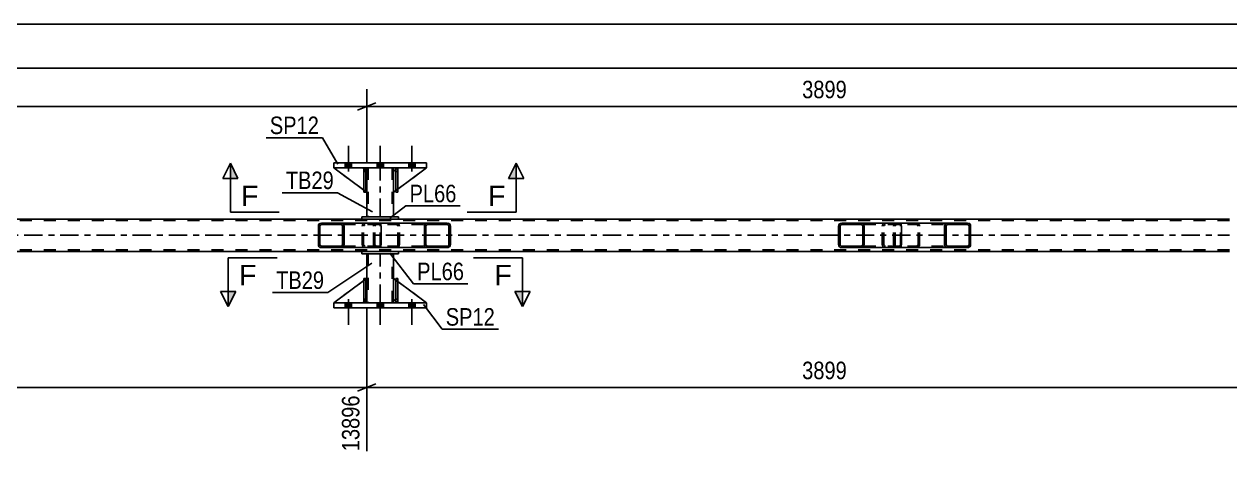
# Model space of a CAD drawing. Header units: millimetres. Extents: x 0 to 841, y 0 to 594.
# Drawn here: x 532.8 to 730.1, y 173.8 to 244.3 of the extents above; entities that cross this region are included whole.
import ezdxf

# ---------------------------------------------------------------- set-up
doc = ezdxf.new("R2010")
doc.units = ezdxf.units.MM
doc.linetypes.add('DXK_LINE_DOT2', pattern=[3.9198, 1.9599, -1.9599])
doc.linetypes.add('DXK_LINE_DOT3', pattern=[5.9187, 2.979, -0.9799, 0.9799, -0.9799])
doc.styles.add('Arial', font='arial.ttf', dxfattribs={"height": 0.2})
doc.styles.add('Arial Narrow', font='ARIALN.TTF', dxfattribs={"height": 0.2})

# ---------------------------------------------------------------- blocks, each defined once
blk = doc.blocks.new('Part-404166541-4426 - 4340')
at = {"linetype": 'Continuous'}
h = blk.add_hatch(dxfattribs=at)
h.set_pattern_fill('', scale=0.7, style=0, pattern_type=0)
h.set_pattern_definition([(45, (670.243, 211.4199), (-1.57154, 1.57154), [])])
h.paths.add_polyline_path([(670.28, 211.24), (670.24, 211.42), (670.13, 211.58), (669.97, 211.68), (669.78, 211.72), (666.59, 211.72), (666.4, 211.68), (666.24, 211.58), (666.13, 211.42), (666.09, 211.24), (666.09, 208.2), (666.13, 208.01), (666.24, 207.86), (666.4, 207.75), (666.59, 207.72), (669.78, 207.72), (669.97, 207.75), (670.13, 207.86), (670.24, 208.01), (670.28, 208.2)])
h.paths.add_polyline_path([(670.01, 208.1), (669.96, 208.03), (669.87, 207.97), (669.78, 207.96), (666.59, 207.96), (666.5, 207.97), (666.42, 208.03), (666.36, 208.1), (666.34, 208.2), (666.34, 211.24), (666.36, 211.33), (666.42, 211.41), (666.5, 211.46), (666.59, 211.48), (669.78, 211.48), (669.87, 211.46), (669.96, 211.41), (670.01, 211.33), (670.03, 211.24), (670.03, 208.2)])
at = {"color": 2, "linetype": 'Continuous'}
for p, q in [((666.13, 211.42), (666.09, 211.24)), ((666.09, 208.2), (666.09, 211.24)), ((666.34, 211.24), (666.36, 211.33)), ((666.34, 208.2), (666.34, 211.24)), ((666.36, 211.33), (666.42, 211.41)), ((666.59, 211.72), (666.4, 211.68)), ((666.42, 211.41), (666.5, 211.46)), ((666.5, 211.46), (666.59, 211.48)), ((666.59, 211.72), (669.78, 211.72)), ((666.59, 211.48), (669.78, 211.48)), ((676.08, 211.72), (669.78, 211.72)), ((669.97, 211.68), (669.78, 211.72)), ((669.78, 211.48), (669.87, 211.46)), ((669.87, 211.46), (669.96, 211.41)), ((669.96, 211.41), (670.01, 211.33)), ((670.01, 211.33), (670.03, 211.24)), ((670.03, 208.2), (670.03, 211.24)), ((670.28, 211.24), (670.24, 211.42)), ((670.28, 208.2), (670.28, 211.24)), ((676.08, 211.72), (676.18, 211.68)), ((676.18, 211.68), (676.27, 211.58)), ((676.27, 211.58), (676.33, 211.42)), ((676.33, 211.42), (676.35, 211.24)), ((676.35, 208.2), (676.35, 211.24)), ((666.09, 208.2), (666.13, 208.01)), ((666.36, 208.1), (666.34, 208.2)), ((666.42, 208.03), (666.36, 208.1)), ((666.4, 207.75), (666.59, 207.72)), ((666.5, 207.97), (666.42, 208.03)), ((666.59, 207.96), (666.5, 207.97)), ((666.59, 207.96), (669.78, 207.96)), ((666.59, 207.72), (669.78, 207.72)), ((669.87, 207.97), (669.78, 207.96)), ((669.78, 207.72), (669.97, 207.75)), ((676.08, 207.72), (669.78, 207.72)), ((669.96, 208.03), (669.87, 207.97)), ((670.01, 208.1), (669.96, 208.03)), ((670.03, 208.2), (670.01, 208.1)), ((670.24, 208.01), (670.28, 208.2)), ((676.18, 207.75), (676.08, 207.72)), ((676.27, 207.86), (676.18, 207.75)), ((676.33, 208.01), (676.27, 207.86)), ((676.35, 208.2), (676.33, 208.01))]:
    blk.add_line(p, q, dxfattribs=at)
at = {"color": 7, "linetype": 'DXK_LINE_DOT2'}
for p, q in [((669.78, 211.72), (666.59, 211.72)), ((676.08, 211.48), (666.59, 211.48)), ((673.24, 211.24), (673.28, 211.42)), ((673.24, 208.2), (673.24, 211.24)), ((673.51, 211.33), (673.49, 211.24)), ((673.49, 208.2), (673.49, 211.24)), ((673.57, 211.41), (673.51, 211.33)), ((673.55, 211.68), (673.74, 211.72)), ((673.65, 211.46), (673.57, 211.41)), ((673.74, 211.48), (673.65, 211.46)), ((675.09, 211.48), (675.09, 211.72)), ((676.13, 211.46), (676.08, 211.48)), ((676.17, 211.41), (676.13, 211.46)), ((676.2, 211.33), (676.17, 211.41)), ((676.21, 211.24), (676.2, 211.33)), ((676.21, 208.2), (676.21, 211.24)), ((676.08, 207.96), (666.59, 207.96)), ((669.78, 207.72), (666.59, 207.72)), ((673.28, 208.01), (673.24, 208.2)), ((673.49, 208.2), (673.51, 208.1)), ((673.51, 208.1), (673.57, 208.03)), ((673.74, 207.72), (673.55, 207.75)), ((673.57, 208.03), (673.59, 208.01)), ((673.59, 208.01), (673.65, 207.97)), ((673.65, 207.97), (673.74, 207.96)), ((675.09, 207.72), (675.09, 207.96)), ((676.08, 207.96), (676.13, 207.97)), ((676.13, 207.97), (676.17, 208.03)), ((676.17, 208.03), (676.2, 208.1)), ((676.2, 208.1), (676.21, 208.2))]:
    blk.add_line(p, q, dxfattribs=at)
at = {"color": 2, "linetype": 'Continuous'}
for centre, start, end in [((666.58, 211.22), 111.1941, 156.1506), ((669.79, 211.22), 23.8494, 68.8059), ((666.58, 208.21), 203.8494, 248.8059), ((669.79, 208.21), 291.1941, 336.1506)]:
    blk.add_arc(centre, 0.492, start, end, dxfattribs=at)
at = {"color": 7, "linetype": 'DXK_LINE_DOT2'}
for centre, start, end in [((673.73, 211.22), 111.1941, 156.1506), ((673.73, 208.21), 203.8494, 248.8059)]:
    blk.add_arc(centre, 0.492, start, end, dxfattribs=at)
blk = doc.blocks.new('Part-404166541-4427 - 4340')
at = {"linetype": 'Continuous'}
h = blk.add_hatch(dxfattribs=at)
h.set_pattern_fill('', scale=0.7, style=0, pattern_type=0)
h.set_pattern_definition([(45, (602.5196, 211.4199), (-1.57154, 1.57154), [])])
h.paths.add_polyline_path([(602.56, 211.24), (602.52, 211.42), (602.41, 211.58), (602.24, 211.68), (602.05, 211.72), (598.81, 211.72), (598.62, 211.68), (598.45, 211.58), (598.34, 211.42), (598.3, 211.24), (598.3, 208.2), (598.34, 208.01), (598.45, 207.86), (598.62, 207.75), (598.81, 207.72), (602.05, 207.72), (602.24, 207.75), (602.41, 207.86), (602.52, 208.01), (602.56, 208.2)])
h.paths.add_polyline_path([(602.28, 208.1), (602.23, 208.03), (602.15, 207.97), (602.05, 207.96), (598.81, 207.96), (598.71, 207.97), (598.63, 208.03), (598.58, 208.1), (598.56, 208.2), (598.56, 211.24), (598.58, 211.33), (598.63, 211.41), (598.71, 211.46), (598.81, 211.48), (602.05, 211.48), (602.15, 211.46), (602.23, 211.41), (602.28, 211.33), (602.3, 211.24), (602.3, 208.2)])
at = {"color": 7, "linetype": 'DXK_LINE_DOT2'}
for p, q in [((589.95, 211.24), (589.99, 211.42)), ((589.95, 208.2), (589.95, 211.24)), ((590.23, 211.33), (590.21, 211.24)), ((590.21, 208.2), (590.21, 211.24)), ((590.28, 211.41), (590.23, 211.33)), ((590.27, 211.68), (590.46, 211.72)), ((590.37, 211.46), (590.28, 211.41)), ((590.46, 211.48), (590.37, 211.46)), ((590.94, 211.72), (590.46, 211.72)), ((602.05, 211.48), (590.46, 211.48)), ((593.7, 211.72), (593.89, 211.68)), ((593.8, 211.46), (593.7, 211.48)), ((593.88, 211.41), (593.8, 211.46)), ((593.93, 211.33), (593.88, 211.41)), ((593.95, 211.24), (593.93, 211.33)), ((593.95, 208.2), (593.95, 211.24)), ((594.17, 211.42), (594.21, 211.24)), ((594.21, 208.2), (594.21, 211.24)), ((602.05, 211.72), (598.81, 211.72)), ((589.99, 208.01), (589.95, 208.2)), ((590.21, 208.2), (590.23, 208.1)), ((590.23, 208.1), (590.28, 208.03)), ((590.46, 207.72), (590.27, 207.75)), ((590.28, 208.03), (590.37, 207.97)), ((590.37, 207.97), (590.46, 207.96)), ((602.05, 207.96), (590.46, 207.96)), ((590.94, 207.72), (590.46, 207.72)), ((593.7, 207.96), (593.8, 207.97)), ((593.89, 207.75), (593.7, 207.72)), ((593.8, 207.97), (593.88, 208.03)), ((593.88, 208.03), (593.93, 208.1)), ((593.93, 208.1), (593.95, 208.2)), ((594.21, 208.2), (594.17, 208.01)), ((602.05, 207.72), (598.81, 207.72))]:
    blk.add_line(p, q, dxfattribs=at)
at = {"color": 2, "linetype": 'Continuous'}
for p, q in [((598.81, 211.72), (590.94, 211.72)), ((598.34, 211.42), (598.3, 211.24)), ((598.3, 208.2), (598.3, 211.24)), ((598.56, 211.24), (598.58, 211.33)), ((598.56, 208.2), (598.56, 211.24)), ((598.58, 211.33), (598.63, 211.41)), ((598.81, 211.72), (598.62, 211.68)), ((598.63, 211.41), (598.71, 211.46)), ((598.71, 211.46), (598.81, 211.48)), ((598.81, 211.72), (602.05, 211.72)), ((598.81, 211.48), (602.05, 211.48)), ((602.24, 211.68), (602.05, 211.72)), ((602.05, 211.48), (602.15, 211.46)), ((602.15, 211.46), (602.23, 211.41)), ((602.23, 211.41), (602.28, 211.33)), ((602.28, 211.33), (602.3, 211.24)), ((602.3, 208.2), (602.3, 211.24)), ((602.56, 211.24), (602.52, 211.42)), ((602.56, 208.2), (602.56, 211.24)), ((598.81, 207.72), (590.94, 207.72)), ((598.3, 208.2), (598.34, 208.01)), ((598.58, 208.1), (598.56, 208.2)), ((598.63, 208.03), (598.58, 208.1)), ((598.62, 207.75), (598.81, 207.72)), ((598.71, 207.97), (598.63, 208.03)), ((598.81, 207.96), (598.71, 207.97)), ((598.81, 207.96), (602.05, 207.96)), ((598.81, 207.72), (602.05, 207.72)), ((602.15, 207.97), (602.05, 207.96)), ((602.05, 207.72), (602.24, 207.75)), ((602.23, 208.03), (602.15, 207.97)), ((602.28, 208.1), (602.23, 208.03)), ((602.3, 208.2), (602.28, 208.1)), ((602.52, 208.01), (602.56, 208.2))]:
    blk.add_line(p, q, dxfattribs=at)
at = {"color": 7, "linetype": 'DXK_LINE_DOT2'}
for centre, start, end in [((590.44, 211.22), 110.7583, 155.68), ((593.72, 211.22), 24.32, 69.2417), ((590.44, 208.22), 204.32, 249.2417), ((593.72, 208.22), 290.7583, 335.68)]:
    blk.add_arc(centre, 0.496, start, end, dxfattribs=at)
at = {"color": 2, "linetype": 'Continuous'}
for centre, start, end in [((598.79, 211.22), 110.7583, 155.68), ((602.07, 211.22), 24.32, 69.2417), ((598.79, 208.22), 204.32, 249.2417), ((602.07, 208.22), 290.7583, 335.68)]:
    blk.add_arc(centre, 0.496, start, end, dxfattribs=at)
blk = doc.blocks.new('Part-404166541-4428 - 4340')
at = {"linetype": 'Continuous'}
h = blk.add_hatch(dxfattribs=at)
h.set_pattern_fill('', scale=0.7, style=0, pattern_type=0)
h.set_pattern_definition([(45, (585.1089, 211.4199), (-1.57154, 1.57154), [])])
h.paths.add_polyline_path([(585.15, 211.24), (585.11, 211.42), (585, 211.58), (584.84, 211.68), (584.64, 211.72), (581.46, 211.72), (581.27, 211.68), (581.1, 211.58), (581, 211.42), (580.96, 211.24), (580.96, 208.2), (581, 208.01), (581.1, 207.86), (581.27, 207.75), (581.46, 207.72), (584.64, 207.72), (584.84, 207.75), (585, 207.86), (585.11, 208.01), (585.15, 208.2)])
h.paths.add_polyline_path([(584.88, 208.1), (584.82, 208.03), (584.74, 207.97), (584.64, 207.96), (581.46, 207.96), (581.36, 207.97), (581.28, 208.03), (581.23, 208.1), (581.21, 208.2), (581.21, 211.24), (581.23, 211.33), (581.28, 211.41), (581.36, 211.46), (581.46, 211.48), (584.64, 211.48), (584.74, 211.46), (584.82, 211.41), (584.88, 211.33), (584.9, 211.24), (584.9, 208.2)])
at = {"color": 2, "linetype": 'Continuous'}
for p, q in [((581, 211.42), (580.96, 211.24)), ((580.96, 208.2), (580.96, 211.24)), ((581.21, 211.24), (581.23, 211.33)), ((581.21, 208.2), (581.21, 211.24)), ((581.23, 211.33), (581.28, 211.41)), ((581.46, 211.72), (581.27, 211.68)), ((581.28, 211.41), (581.36, 211.46)), ((581.36, 211.46), (581.46, 211.48)), ((581.46, 211.72), (584.64, 211.72)), ((581.46, 211.48), (584.64, 211.48)), ((590.94, 211.72), (584.64, 211.72)), ((584.84, 211.68), (584.64, 211.72)), ((584.64, 211.48), (584.74, 211.46)), ((584.74, 211.46), (584.82, 211.41)), ((584.82, 211.41), (584.88, 211.33)), ((584.88, 211.33), (584.9, 211.24)), ((584.9, 208.2), (584.9, 211.24)), ((585.15, 211.24), (585.11, 211.42)), ((585.15, 208.2), (585.15, 211.24)), ((590.94, 211.72), (591.05, 211.68)), ((591.05, 211.68), (591.14, 211.58)), ((591.14, 211.58), (591.2, 211.42)), ((591.2, 211.42), (591.22, 211.24)), ((591.22, 208.2), (591.22, 211.24)), ((580.96, 208.2), (581, 208.01)), ((581.23, 208.1), (581.21, 208.2)), ((581.28, 208.03), (581.23, 208.1)), ((581.27, 207.75), (581.46, 207.72)), ((581.36, 207.97), (581.28, 208.03)), ((581.46, 207.96), (581.36, 207.97)), ((581.46, 207.96), (584.64, 207.96)), ((581.46, 207.72), (584.64, 207.72)), ((584.74, 207.97), (584.64, 207.96)), ((584.64, 207.72), (584.84, 207.75)), ((590.94, 207.72), (584.64, 207.72)), ((584.82, 208.03), (584.74, 207.97)), ((584.88, 208.1), (584.82, 208.03)), ((584.9, 208.2), (584.88, 208.1)), ((585.11, 208.01), (585.15, 208.2)), ((591.05, 207.75), (590.94, 207.72)), ((591.14, 207.86), (591.05, 207.75)), ((591.2, 208.01), (591.14, 207.86)), ((591.22, 208.2), (591.2, 208.01))]:
    blk.add_line(p, q, dxfattribs=at)
at = {"color": 7, "linetype": 'DXK_LINE_DOT2'}
for p, q in [((584.64, 211.72), (581.46, 211.72)), ((590.94, 211.48), (581.46, 211.48)), ((588.11, 211.24), (588.15, 211.42)), ((588.11, 208.2), (588.11, 211.24)), ((588.38, 211.33), (588.36, 211.24)), ((588.36, 208.2), (588.36, 211.24)), ((588.43, 211.41), (588.38, 211.33)), ((588.42, 211.68), (588.61, 211.72)), ((588.43, 211.41), (588.45, 211.42)), ((588.45, 211.42), (588.51, 211.46)), ((588.51, 211.46), (588.61, 211.48)), ((589.95, 211.48), (589.95, 211.72)), ((591, 211.46), (590.94, 211.48)), ((591.04, 211.41), (591, 211.46)), ((591.07, 211.33), (591.04, 211.41)), ((591.08, 211.24), (591.07, 211.33)), ((591.08, 208.2), (591.08, 211.24)), ((590.94, 207.96), (581.46, 207.96)), ((584.64, 207.72), (581.46, 207.72)), ((588.15, 208.01), (588.11, 208.2)), ((588.36, 208.2), (588.38, 208.1)), ((588.38, 208.1), (588.43, 208.03)), ((588.61, 207.72), (588.42, 207.75)), ((588.43, 208.03), (588.51, 207.97)), ((588.51, 207.97), (588.61, 207.96)), ((589.95, 207.72), (589.95, 207.96)), ((590.94, 207.96), (591, 207.97)), ((591, 207.97), (591.04, 208.03)), ((591.04, 208.03), (591.07, 208.1)), ((591.07, 208.1), (591.08, 208.2))]:
    blk.add_line(p, q, dxfattribs=at)
at = {"color": 2, "linetype": 'Continuous'}
for centre, start, end in [((581.45, 211.22), 111.1941, 156.1506), ((584.66, 211.22), 23.8494, 68.8059), ((581.45, 208.21), 203.8494, 248.8059), ((584.66, 208.21), 291.1941, 336.1506)]:
    blk.add_arc(centre, 0.492, start, end, dxfattribs=at)
at = {"color": 7, "linetype": 'DXK_LINE_DOT2'}
for centre, start, end in [((588.6, 211.22), 111.1941, 156.1506), ((588.6, 208.21), 203.8494, 248.8059)]:
    blk.add_arc(centre, 0.492, start, end, dxfattribs=at)
blk = doc.blocks.new('Part-404166541-4425 - 4340')
at = {"linetype": 'Continuous'}
h = blk.add_hatch(dxfattribs=at)
h.set_pattern_fill('', scale=0.7, style=0, pattern_type=0)
h.set_pattern_definition([(45, (687.6538, 211.4199), (-1.57154, 1.57154), [])])
h.paths.add_polyline_path([(687.69, 211.24), (687.65, 211.42), (687.54, 211.58), (687.38, 211.68), (687.18, 211.72), (683.95, 211.72), (683.75, 211.68), (683.59, 211.58), (683.47, 211.42), (683.44, 211.24), (683.44, 208.2), (683.47, 208.01), (683.59, 207.86), (683.75, 207.75), (683.95, 207.72), (687.18, 207.72), (687.38, 207.75), (687.54, 207.86), (687.65, 208.01), (687.69, 208.2)])
h.paths.add_polyline_path([(687.42, 208.1), (687.36, 208.03), (687.28, 207.97), (687.18, 207.96), (683.95, 207.96), (683.85, 207.97), (683.77, 208.03), (683.71, 208.1), (683.69, 208.2), (683.69, 211.24), (683.71, 211.33), (683.77, 211.41), (683.85, 211.46), (683.95, 211.48), (687.18, 211.48), (687.28, 211.46), (687.36, 211.41), (687.42, 211.33), (687.44, 211.24), (687.44, 208.2)])
at = {"color": 7, "linetype": 'DXK_LINE_DOT2'}
for p, q in [((675.09, 211.24), (675.13, 211.42)), ((675.09, 208.2), (675.09, 211.24)), ((675.36, 211.33), (675.34, 211.24)), ((675.34, 208.2), (675.34, 211.24)), ((675.42, 211.41), (675.36, 211.33)), ((675.4, 211.68), (675.6, 211.72)), ((675.5, 211.46), (675.42, 211.41)), ((675.6, 211.48), (675.5, 211.46)), ((676.08, 211.72), (675.6, 211.72)), ((687.18, 211.48), (675.6, 211.48)), ((678.83, 211.72), (679.03, 211.68)), ((678.93, 211.46), (678.83, 211.48)), ((679.01, 211.41), (678.93, 211.46)), ((679.07, 211.33), (679.01, 211.41)), ((679.09, 211.24), (679.07, 211.33)), ((679.09, 208.2), (679.09, 211.24)), ((679.3, 211.42), (679.34, 211.24)), ((679.34, 208.2), (679.34, 211.24)), ((687.18, 211.72), (683.95, 211.72)), ((675.13, 208.01), (675.09, 208.2)), ((675.34, 208.2), (675.36, 208.1)), ((675.36, 208.1), (675.42, 208.03)), ((675.6, 207.72), (675.4, 207.75)), ((675.42, 208.03), (675.5, 207.97)), ((675.5, 207.97), (675.6, 207.96)), ((687.18, 207.96), (675.6, 207.96)), ((676.08, 207.72), (675.6, 207.72)), ((678.83, 207.96), (678.93, 207.97)), ((679.03, 207.75), (678.83, 207.72)), ((678.93, 207.97), (679.01, 208.03)), ((679.01, 208.03), (679.07, 208.1)), ((679.07, 208.1), (679.09, 208.2)), ((679.34, 208.2), (679.3, 208.01)), ((687.18, 207.72), (683.95, 207.72))]:
    blk.add_line(p, q, dxfattribs=at)
at = {"color": 2, "linetype": 'Continuous'}
for p, q in [((683.95, 211.72), (676.08, 211.72)), ((683.47, 211.42), (683.44, 211.24)), ((683.44, 208.2), (683.44, 211.24)), ((683.69, 211.24), (683.71, 211.33)), ((683.69, 208.2), (683.69, 211.24)), ((683.71, 211.33), (683.77, 211.41)), ((683.95, 211.72), (683.75, 211.68)), ((683.77, 211.41), (683.85, 211.46)), ((683.85, 211.46), (683.95, 211.48)), ((683.95, 211.72), (687.18, 211.72)), ((683.95, 211.48), (687.18, 211.48)), ((687.38, 211.68), (687.18, 211.72)), ((687.18, 211.48), (687.28, 211.46)), ((687.28, 211.46), (687.36, 211.41)), ((687.36, 211.41), (687.42, 211.33)), ((687.42, 211.33), (687.44, 211.24)), ((687.44, 208.2), (687.44, 211.24)), ((687.69, 211.24), (687.65, 211.42)), ((687.69, 208.2), (687.69, 211.24)), ((683.95, 207.72), (676.08, 207.72)), ((683.44, 208.2), (683.47, 208.01)), ((683.71, 208.1), (683.69, 208.2)), ((683.77, 208.03), (683.71, 208.1)), ((683.75, 207.75), (683.95, 207.72)), ((683.85, 207.97), (683.77, 208.03)), ((683.95, 207.96), (683.85, 207.97)), ((683.95, 207.96), (687.18, 207.96)), ((683.95, 207.72), (687.18, 207.72)), ((687.28, 207.97), (687.18, 207.96)), ((687.18, 207.72), (687.38, 207.75)), ((687.36, 208.03), (687.28, 207.97)), ((687.42, 208.1), (687.36, 208.03)), ((687.44, 208.2), (687.42, 208.1)), ((687.65, 208.01), (687.69, 208.2))]:
    blk.add_line(p, q, dxfattribs=at)
at = {"color": 7, "linetype": 'DXK_LINE_DOT2'}
for centre, start, end in [((675.58, 211.22), 110.7583, 155.68), ((678.85, 211.22), 24.32, 69.2417), ((675.58, 208.22), 204.32, 249.2417), ((678.85, 208.22), 290.7583, 335.68)]:
    blk.add_arc(centre, 0.496, start, end, dxfattribs=at)
at = {"color": 2, "linetype": 'Continuous'}
for centre, start, end in [((683.93, 211.22), 110.7583, 155.68), ((687.2, 211.22), 24.32, 69.2417), ((683.93, 208.22), 204.32, 249.2417), ((687.2, 208.22), 290.7583, 335.68)]:
    blk.add_arc(centre, 0.496, start, end, dxfattribs=at)
blk = doc.blocks.new('Part-404166541-4467 - 4340')
at = {"color": 2, "linetype": 'Continuous'}
for p, q in [((588.87, 220.76), (588.87, 220.16)), ((593.27, 220.76), (593.27, 220.16)), ((588.87, 216.76), (588.87, 212.76)), ((593.27, 216.76), (593.27, 212.76))]:
    blk.add_line(p, q, dxfattribs=at)
at = {"color": 7, "linetype": 'DXK_LINE_DOT2'}
for p, q in [((593.27, 220.76), (588.87, 220.76)), ((588.87, 220.16), (588.87, 216.76)), ((589.11, 220.76), (589.11, 212.76)), ((593.03, 220.76), (593.03, 212.76)), ((593.27, 220.16), (593.27, 216.76)), ((593.27, 212.76), (588.87, 212.76))]:
    blk.add_line(p, q, dxfattribs=at)
at = {"color": 7, "linetype": 'DXK_LINE_DOT3'}
blk.add_line((591.07, 212.76), (591.07, 220.76), dxfattribs=at)
blk = doc.blocks.new('Part-404166541-4472 - 4340')
at = {"color": 2, "linetype": 'Continuous'}
for p, q in [((594.07, 212.76), (588.07, 212.76)), ((588.07, 212.36), (588.07, 212.76)), ((594.07, 212.36), (588.07, 212.36)), ((594.07, 212.36), (594.07, 212.76))]:
    blk.add_line(p, q, dxfattribs=at)
blk = doc.blocks.new('Part-404166541-4477 - 4340')
at = {"color": 2, "linetype": 'Continuous'}
for p, q in [((594.07, 207.08), (588.07, 207.08)), ((588.07, 206.68), (588.07, 207.08)), ((594.07, 206.68), (588.07, 206.68)), ((594.07, 206.68), (594.07, 207.08))]:
    blk.add_line(p, q, dxfattribs=at)
blk = doc.blocks.new('Part-404166541-4482 - 4340')
at = {"color": 2, "linetype": 'Continuous'}
for p, q in [((588.87, 202.68), (588.87, 206.68)), ((593.27, 202.68), (593.27, 206.68)), ((588.87, 198.68), (588.87, 199.28)), ((593.27, 198.68), (593.27, 199.28))]:
    blk.add_line(p, q, dxfattribs=at)
at = {"color": 7, "linetype": 'DXK_LINE_DOT2'}
for p, q in [((593.27, 206.68), (588.87, 206.68)), ((589.11, 206.68), (589.11, 198.68)), ((593.03, 198.68), (593.03, 206.68)), ((588.87, 199.28), (588.87, 202.68)), ((593.27, 199.28), (593.27, 202.68)), ((588.87, 198.68), (593.27, 198.68))]:
    blk.add_line(p, q, dxfattribs=at)
at = {"color": 7, "linetype": 'DXK_LINE_DOT3'}
blk.add_line((591.07, 198.68), (591.07, 206.68), dxfattribs=at)
blk = doc.blocks.new('Part-404166541-4483 - 4340')
at = {"color": 7, "linetype": 'DXK_LINE_DOT2'}
for p, q in [((588.42, 220.16), (588.42, 220.76)), ((588.42, 220.76), (588.42, 220.76)), ((588.42, 220.76), (588.42, 216.76)), ((588.74, 220.76), (588.42, 220.76)), ((588.42, 216.76), (588.42, 220.16)), ((588.42, 220.16), (588.74, 220.16)), ((588.74, 220.16), (588.74, 220.76)), ((588.74, 216.76), (588.74, 220.76)), ((588.74, 220.16), (588.74, 216.76)), ((588.42, 216.76), (588.74, 216.76))]:
    blk.add_line(p, q, dxfattribs=at)
blk = doc.blocks.new('Part-404166541-4484 - 4340')
at = {"color": 7, "linetype": 'DXK_LINE_DOT2'}
for p, q in [((593.62, 220.16), (593.62, 220.76)), ((593.62, 220.76), (593.62, 220.76)), ((593.62, 220.76), (593.62, 216.76)), ((593.94, 220.76), (593.62, 220.76)), ((593.62, 216.76), (593.62, 220.16)), ((593.62, 220.16), (593.94, 220.16)), ((593.94, 220.16), (593.94, 220.76)), ((593.94, 216.76), (593.94, 220.76)), ((593.94, 220.16), (593.94, 216.76)), ((593.62, 216.76), (593.94, 216.76))]:
    blk.add_line(p, q, dxfattribs=at)
blk = doc.blocks.new('Part-404166541-4485 - 4340')
at = {"color": 2, "linetype": 'Continuous'}
for p, q in [((588.74, 220.76), (588.42, 220.76)), ((588.42, 220.76), (588.42, 216.76)), ((588.74, 220.76), (588.74, 220.76)), ((588.74, 220.76), (588.74, 216.76)), ((588.74, 216.76), (588.42, 216.76))]:
    blk.add_line(p, q, dxfattribs=at)
at = {"color": 7, "linetype": 'DXK_LINE_DOT2'}
for p, q in [((588.42, 220.16), (588.42, 220.76)), ((588.74, 220.16), (588.42, 220.16)), ((588.42, 220.16), (588.42, 216.76)), ((588.74, 220.16), (588.74, 220.76)), ((588.74, 220.76), (588.74, 220.76)), ((588.74, 216.76), (588.74, 220.16))]:
    blk.add_line(p, q, dxfattribs=at)
blk = doc.blocks.new('Part-404166541-4486 - 4340')
at = {"color": 2, "linetype": 'Continuous'}
for p, q in [((593.94, 220.76), (593.62, 220.76)), ((593.62, 220.76), (593.62, 216.76)), ((593.94, 220.76), (593.94, 220.76)), ((593.94, 220.76), (593.94, 216.76)), ((593.94, 216.76), (593.62, 216.76))]:
    blk.add_line(p, q, dxfattribs=at)
at = {"color": 7, "linetype": 'DXK_LINE_DOT2'}
for p, q in [((593.62, 220.16), (593.62, 220.76)), ((593.94, 220.16), (593.62, 220.16)), ((593.62, 220.16), (593.62, 216.76)), ((593.94, 220.16), (593.94, 220.76)), ((593.94, 220.76), (593.94, 220.76)), ((593.94, 216.76), (593.94, 220.16))]:
    blk.add_line(p, q, dxfattribs=at)
blk = doc.blocks.new('Part-404166541-4489 - 4340')
at = {"color": 7, "linetype": 'DXK_LINE_DOT2'}
for p, q in [((588.87, 216.76), (583.47, 220.76)), ((583.47, 220.76), (588.27, 220.76)), ((588.27, 220.76), (588.87, 220.16)), ((588.87, 220.16), (588.27, 220.76)), ((588.87, 220.16), (588.87, 216.76)), ((588.87, 220.16), (588.87, 220.16)), ((588.87, 220.16), (588.87, 216.76))]:
    blk.add_line(p, q, dxfattribs=at)
blk = doc.blocks.new('Part-404166541-4492 - 4340')
at = {"color": 2, "linetype": 'Continuous'}
for p, q in [((588.42, 217.09), (583.47, 220.76)), ((588.42, 220.6), (588.27, 220.76)), ((588.87, 220.16), (588.74, 220.28)), ((588.87, 220.16), (588.87, 220.16)), ((588.87, 216.76), (588.87, 220.16)), ((588.74, 216.85), (588.87, 216.76)), ((588.87, 216.76), (588.87, 216.76))]:
    blk.add_line(p, q, dxfattribs=at)
at = {"color": 7, "linetype": 'DXK_LINE_DOT2'}
for p, q in [((588.27, 220.76), (583.47, 220.76)), ((588.27, 220.76), (588.87, 220.16)), ((588.74, 220.28), (588.42, 220.6)), ((588.87, 220.16), (588.87, 216.76)), ((588.74, 216.85), (588.42, 217.09))]:
    blk.add_line(p, q, dxfattribs=at)
blk = doc.blocks.new('Part-404166541-4495 - 4340')
at = {"color": 7, "linetype": 'DXK_LINE_DOT2'}
for p, q in [((593.87, 220.76), (593.27, 220.16)), ((593.27, 216.76), (598.67, 220.76)), ((593.27, 220.16), (593.27, 216.76)), ((598.67, 220.76), (593.87, 220.76))]:
    blk.add_line(p, q, dxfattribs=at)
blk = doc.blocks.new('Part-404166541-4498 - 4340')
at = {"color": 2, "linetype": 'Continuous'}
for p, q in [((593.62, 220.51), (593.27, 220.16)), ((593.27, 220.16), (593.27, 216.76)), ((598.67, 220.76), (593.94, 217.26)), ((593.62, 217.02), (593.27, 216.76))]:
    blk.add_line(p, q, dxfattribs=at)
at = {"color": 7, "linetype": 'DXK_LINE_DOT2'}
for p, q in [((593.87, 220.76), (593.62, 220.51)), ((598.67, 220.76), (593.87, 220.76)), ((593.94, 217.26), (593.62, 217.02))]:
    blk.add_line(p, q, dxfattribs=at)
blk = doc.blocks.new('Part-404166541-4499 - 4340')
at = {"color": 7, "linetype": 'DXK_LINE_DOT2'}
for p, q in [((588.74, 202.68), (588.42, 202.68)), ((588.42, 199.28), (588.42, 202.68)), ((588.42, 198.68), (588.42, 202.68)), ((588.74, 202.68), (588.74, 199.28)), ((588.74, 198.68), (588.74, 202.68)), ((588.74, 199.28), (588.42, 199.28)), ((588.42, 198.68), (588.42, 199.28)), ((588.74, 198.68), (588.42, 198.68)), ((588.74, 199.28), (588.74, 198.68)), ((588.74, 198.68), (588.74, 198.68))]:
    blk.add_line(p, q, dxfattribs=at)
blk = doc.blocks.new('Part-404166541-4500 - 4340')
at = {"color": 7, "linetype": 'DXK_LINE_DOT2'}
for p, q in [((593.94, 202.68), (593.62, 202.68)), ((593.62, 199.28), (593.62, 202.68)), ((593.62, 198.68), (593.62, 202.68)), ((593.94, 202.68), (593.94, 199.28)), ((593.94, 198.68), (593.94, 202.68)), ((593.94, 199.28), (593.62, 199.28)), ((593.62, 198.68), (593.62, 199.28)), ((593.94, 198.68), (593.62, 198.68)), ((593.94, 199.28), (593.94, 198.68)), ((593.94, 198.68), (593.94, 198.68))]:
    blk.add_line(p, q, dxfattribs=at)
blk = doc.blocks.new('Part-404166541-4501 - 4340')
at = {"color": 2, "linetype": 'Continuous'}
for p, q in [((588.42, 198.68), (588.42, 202.68)), ((588.42, 202.68), (588.74, 202.68)), ((588.74, 198.68), (588.74, 202.68)), ((588.42, 198.68), (588.42, 198.68)), ((588.74, 198.68), (588.42, 198.68))]:
    blk.add_line(p, q, dxfattribs=at)
at = {"color": 7, "linetype": 'DXK_LINE_DOT2'}
for p, q in [((588.42, 202.68), (588.42, 199.28)), ((588.74, 199.28), (588.74, 202.68)), ((588.42, 199.28), (588.42, 198.68)), ((588.42, 199.28), (588.74, 199.28)), ((588.74, 198.68), (588.74, 199.28)), ((588.74, 198.68), (588.74, 198.68))]:
    blk.add_line(p, q, dxfattribs=at)
blk = doc.blocks.new('Part-404166541-4502 - 4340')
at = {"color": 2, "linetype": 'Continuous'}
for p, q in [((593.62, 198.68), (593.62, 202.68)), ((593.62, 202.68), (593.94, 202.68)), ((593.94, 198.68), (593.94, 202.68)), ((593.62, 198.68), (593.62, 198.68)), ((593.94, 198.68), (593.62, 198.68))]:
    blk.add_line(p, q, dxfattribs=at)
at = {"color": 7, "linetype": 'DXK_LINE_DOT2'}
for p, q in [((593.62, 202.68), (593.62, 199.28)), ((593.94, 199.28), (593.94, 202.68)), ((593.62, 199.28), (593.62, 198.68)), ((593.62, 199.28), (593.94, 199.28)), ((593.94, 198.68), (593.94, 199.28)), ((593.94, 198.68), (593.94, 198.68))]:
    blk.add_line(p, q, dxfattribs=at)
blk = doc.blocks.new('Part-404166541-4505 - 4340')
at = {"color": 7, "linetype": 'DXK_LINE_DOT2'}
for p, q in [((588.87, 202.68), (583.47, 198.68)), ((588.87, 199.28), (588.87, 202.68)), ((588.87, 202.68), (588.87, 199.28)), ((583.47, 198.68), (588.27, 198.68)), ((588.27, 198.68), (588.87, 199.28)), ((588.87, 199.28), (588.27, 198.68)), ((588.87, 199.28), (588.87, 199.28))]:
    blk.add_line(p, q, dxfattribs=at)
blk = doc.blocks.new('Part-404166541-4508 - 4340')
at = {"color": 2, "linetype": 'Continuous'}
for p, q in [((588.42, 202.35), (583.47, 198.68)), ((588.87, 202.68), (588.74, 202.58)), ((588.87, 199.28), (588.87, 202.68)), ((588.42, 198.83), (588.27, 198.68)), ((588.87, 199.28), (588.74, 199.15)), ((588.87, 199.28), (588.87, 199.28))]:
    blk.add_line(p, q, dxfattribs=at)
at = {"color": 7, "linetype": 'DXK_LINE_DOT2'}
for p, q in [((588.74, 202.58), (588.42, 202.35)), ((588.87, 199.28), (588.87, 202.68)), ((583.47, 198.68), (588.27, 198.68)), ((588.87, 199.28), (588.27, 198.68)), ((588.74, 199.15), (588.42, 198.83))]:
    blk.add_line(p, q, dxfattribs=at)
blk = doc.blocks.new('Part-404166541-4511 - 4340')
at = {"color": 7, "linetype": 'DXK_LINE_DOT2'}
for p, q in [((593.27, 199.28), (593.27, 202.68)), ((593.27, 202.68), (598.67, 198.68)), ((593.87, 198.68), (593.27, 199.28)), ((598.67, 198.68), (593.87, 198.68))]:
    blk.add_line(p, q, dxfattribs=at)
blk = doc.blocks.new('Part-404166541-4514 - 4340')
at = {"color": 2, "linetype": 'Continuous'}
for p, q in [((593.27, 199.28), (593.27, 202.68)), ((593.62, 202.41), (593.27, 202.68)), ((598.67, 198.68), (593.94, 202.18)), ((593.62, 198.92), (593.27, 199.28))]:
    blk.add_line(p, q, dxfattribs=at)
at = {"color": 7, "linetype": 'DXK_LINE_DOT2'}
for p, q in [((593.94, 202.18), (593.62, 202.41)), ((593.87, 198.68), (593.62, 198.92)), ((598.67, 198.68), (593.87, 198.68)), ((598.67, 198.68), (598.67, 198.68)), ((598.67, 198.68), (598.67, 198.68))]:
    blk.add_line(p, q, dxfattribs=at)
blk = doc.blocks.new('Part-404166541-4519 - 4340')
at = {"color": 2, "linetype": 'Continuous'}
for p, q in [((583.47, 198.68), (583.47, 197.88)), ((598.67, 198.68), (583.47, 198.68)), ((583.47, 197.88), (598.67, 197.88)), ((598.67, 197.88), (598.67, 198.68))]:
    blk.add_line(p, q, dxfattribs=at)
blk = doc.blocks.new('Part-404166541-4524 - 4340')
at = {"color": 2, "linetype": 'Continuous'}
for p, q in [((598.67, 221.56), (583.47, 221.56)), ((583.47, 221.56), (583.47, 220.76)), ((598.67, 220.76), (598.67, 221.56)), ((583.47, 220.76), (598.67, 220.76))]:
    blk.add_line(p, q, dxfattribs=at)
blk = doc.blocks.new('Part-404166541-4527 - 4340')
at = {"color": 7, "linetype": 'DXK_LINE_DOT2'}
for p, q in [((730.06, 212.12), (71.15, 212.12)), ((594.07, 212.36), (588.07, 212.36)), ((730.06, 207.32), (71.15, 207.32)), ((594.07, 207.08), (588.07, 207.08))]:
    blk.add_line(p, q, dxfattribs=at)
at = {"color": 2, "linetype": 'Continuous'}
for p, q in [((588.07, 212.36), (338.66, 212.36)), ((730.06, 212.36), (594.07, 212.36)), ((588.07, 207.08), (338.66, 207.08)), ((730.06, 207.08), (594.07, 207.08))]:
    blk.add_line(p, q, dxfattribs=at)
at = {"color": 7, "linetype": 'DXK_LINE_DOT3'}
blk.add_line((71.15, 209.72), (730.06, 209.72), dxfattribs=at)
blk = doc.blocks.new('Bolt-404166541-4540 - 4340')
at = {"linetype": 'Continuous'}
for points in [[(586.39, 198.68), (585.35, 198.68), (585.35, 197.88), (586.39, 197.88)], [(586.39, 198.68), (585.35, 198.68), (585.35, 197.88), (586.39, 197.88)], [(586.39, 198.68), (585.35, 198.68), (585.35, 197.88), (586.39, 197.88)], [(591.59, 198.68), (590.55, 198.68), (590.55, 197.88), (591.59, 197.88)], [(591.59, 198.68), (590.55, 198.68), (590.55, 197.88), (591.59, 197.88)], [(596.79, 198.68), (595.75, 198.68), (595.75, 197.88), (596.79, 197.88)], [(596.79, 198.68), (595.75, 198.68), (595.75, 197.88), (596.79, 197.88)], [(596.79, 198.68), (595.75, 198.68), (595.75, 197.88), (596.79, 197.88)]]:
    blk.add_hatch(color=1, dxfattribs=at).paths.add_polyline_path(points)
at = {"color": 1, "linetype": 'Continuous'}
for p, q in [((585.35, 198.68), (585.35, 197.88)), ((585.35, 198.68), (585.35, 197.88)), ((585.35, 198.68), (585.35, 197.88)), ((585.87, 199.28), (585.87, 195.08)), ((585.87, 199.28), (585.87, 195.08)), ((585.87, 199.28), (585.87, 195.08)), ((586.39, 198.68), (586.39, 197.88)), ((586.39, 198.68), (586.39, 197.88)), ((586.39, 198.68), (586.39, 197.88)), ((590.55, 198.68), (590.55, 197.88)), ((590.55, 198.68), (590.55, 197.88)), ((591.07, 199.28), (591.07, 195.08)), ((591.07, 199.28), (591.07, 195.08)), ((591.59, 198.68), (591.59, 197.88)), ((591.59, 198.68), (591.59, 197.88)), ((595.75, 198.68), (595.75, 197.88)), ((595.75, 198.68), (595.75, 197.88)), ((595.75, 198.68), (595.75, 197.88)), ((596.27, 199.28), (596.27, 195.08)), ((596.27, 199.28), (596.27, 195.08)), ((596.27, 199.28), (596.27, 195.08)), ((596.79, 198.68), (596.79, 197.88)), ((596.79, 198.68), (596.79, 197.88)), ((596.79, 198.68), (596.79, 197.88))]:
    blk.add_line(p, q, dxfattribs=at)
blk = doc.blocks.new('Bolt-404166541-4541 - 4340')
at = {"linetype": 'Continuous'}
for points in [[(585.35, 220.76), (586.39, 220.76), (586.39, 221.56), (585.35, 221.56)], [(585.35, 220.76), (586.39, 220.76), (586.39, 221.56), (585.35, 221.56)], [(585.35, 220.76), (586.39, 220.76), (586.39, 221.56), (585.35, 221.56)], [(590.55, 220.76), (591.59, 220.76), (591.59, 221.56), (590.55, 221.56)], [(590.55, 220.76), (591.59, 220.76), (591.59, 221.56), (590.55, 221.56)], [(595.75, 220.76), (596.79, 220.76), (596.79, 221.56), (595.75, 221.56)], [(595.75, 220.76), (596.79, 220.76), (596.79, 221.56), (595.75, 221.56)], [(595.75, 220.76), (596.79, 220.76), (596.79, 221.56), (595.75, 221.56)]]:
    blk.add_hatch(color=1, dxfattribs=at).paths.add_polyline_path(points)
at = {"color": 1, "linetype": 'Continuous'}
for p, q in [((585.87, 220.16), (585.87, 224.36)), ((585.87, 220.16), (585.87, 224.36)), ((585.87, 220.16), (585.87, 224.36)), ((591.07, 220.16), (591.07, 224.36)), ((591.07, 220.16), (591.07, 224.36)), ((596.27, 220.16), (596.27, 224.36)), ((596.27, 220.16), (596.27, 224.36)), ((596.27, 220.16), (596.27, 224.36)), ((585.35, 220.76), (585.35, 221.56)), ((585.35, 220.76), (585.35, 221.56)), ((585.35, 220.76), (585.35, 221.56)), ((586.39, 220.76), (586.39, 221.56)), ((586.39, 220.76), (586.39, 221.56)), ((586.39, 220.76), (586.39, 221.56)), ((590.55, 220.76), (590.55, 221.56)), ((590.55, 220.76), (590.55, 221.56)), ((591.59, 220.76), (591.59, 221.56)), ((591.59, 220.76), (591.59, 221.56)), ((595.75, 220.76), (595.75, 221.56)), ((595.75, 220.76), (595.75, 221.56)), ((595.75, 220.76), (595.75, 221.56)), ((596.79, 220.76), (596.79, 221.56)), ((596.79, 220.76), (596.79, 221.56)), ((596.79, 220.76), (596.79, 221.56))]:
    blk.add_line(p, q, dxfattribs=at)
blk = doc.blocks.new('StraightDimension-404166541-51401 - 4340')
at = {"color": 7, "linetype": 'Continuous'}
for p, q in [((588.87, 221.76), (588.87, 233.65)), ((587.37, 230.2), (590.37, 231.4)), ((333.45, 230.8), (588.87, 230.8))]:
    blk.add_line(p, q, dxfattribs=at)
blk = doc.blocks.new('StraightDimension-404166541-29789 - 4340')
at = {"color": 7, "linetype": 'Continuous'}
blk.add_line((61.89, 244.28), (739.32, 244.28), dxfattribs=at)
blk = doc.blocks.new('StraightDimension-404166541-37746 - 4340')
at = {"color": 7, "linetype": 'Continuous'}
blk.add_line((62.53, 237.1), (738.68, 237.1), dxfattribs=at)
blk = doc.blocks.new('StraightDimension-404166541-51215 - 4340')
at = {"color": 7, "linetype": 'Continuous'}
for p, q in [((738.68, 206.08), (738.68, 174.39)), ((588.87, 197.68), (588.87, 174.39)), ((590.37, 185.43), (587.37, 184.23)), ((588.87, 184.83), (738.68, 184.83)), ((737.18, 184.23), (740.18, 185.43))]:
    blk.add_line(p, q, dxfattribs=at)
at = {"color": 0}
blk.add_wipeout([(668.03, 185.58), (668.03, 189.78), (659.52, 189.78), (659.52, 185.58)], dxfattribs=at)
at = {"color": 0, "linetype": 'Continuous'}
blk.add_wipeout([(738.08, 184.13), (733.88, 184.13), (733.88, 173.79), (738.08, 173.79)], dxfattribs=at)
at = {"color": 3, "style": 'Arial Narrow'}
blk.add_text('3899', height=2.863, dxfattribs=at).set_placement((660.12, 186.18))
at = {"color": 3, "linetype": 'Continuous', "style": 'Arial Narrow'}
blk.add_text('17794', height=2.863, rotation=90.0002, dxfattribs=at).set_placement((737.48, 174.39))
blk = doc.blocks.new('StraightDimension-404166541-51216 - 4340')
at = {"color": 7, "linetype": 'Continuous'}
for p, q in [((588.87, 197.68), (588.87, 174.39)), ((333.45, 184.83), (588.87, 184.83)), ((587.37, 184.23), (590.37, 185.43))]:
    blk.add_line(p, q, dxfattribs=at)
at = {"color": 0, "linetype": 'Continuous'}
blk.add_wipeout([(588.27, 184.13), (584.07, 184.13), (584.07, 173.79), (588.27, 173.79)], dxfattribs=at)
at = {"color": 3, "linetype": 'Continuous', "style": 'Arial Narrow'}
blk.add_text('13896', height=2.863, rotation=90.0002, dxfattribs=at).set_placement((587.67, 174.39))
blk = doc.blocks.new('StraightDimension-404166541-51400 - 4340')
at = {"color": 7, "linetype": 'Continuous'}
for p, q in [((588.87, 221.76), (588.87, 233.65)), ((738.68, 213.36), (738.68, 233.65)), ((590.37, 231.4), (587.37, 230.2)), ((737.18, 230.2), (740.18, 231.4)), ((588.87, 230.8), (738.68, 230.8))]:
    blk.add_line(p, q, dxfattribs=at)
at = {"color": 0}
blk.add_wipeout([(668.03, 231.55), (668.03, 235.75), (659.52, 235.75), (659.52, 231.55)], dxfattribs=at)
at = {"color": 3, "style": 'Arial Narrow'}
blk.add_text('3899', height=2.863, dxfattribs=at).set_placement((660.12, 232.15))
blk = doc.blocks.new('Mark-404166541-4463 - 4340')
at = {"color": 0}
blk.add_wipeout([(583.48, 217.29), (583.48, 220.29), (575.63, 220.29), (575.63, 217.29)], dxfattribs=at)
blk.add_wipeout([(583.48, 217.29), (583.48, 220.29), (575.63, 220.29), (575.63, 217.29)], dxfattribs=at)
at = {"color": 30, "linetype": 'Continuous'}
for p in [(575.03, 216.69), (589.83, 213.55)]:
    blk.add_line(p, (584.08, 216.69), dxfattribs=at)
at = {"color": 3, "style": 'Arial Narrow'}
blk.add_text('TB29', height=2.863, dxfattribs=at).set_placement((575.63, 217.29))
blk = doc.blocks.new('Mark-404166541-4468 - 4340')
at = {"color": 0}
blk.add_wipeout([(603.56, 215.13), (603.56, 218.13), (595.88, 218.13), (595.88, 215.13)], dxfattribs=at)
blk.add_wipeout([(603.56, 215.13), (603.56, 218.13), (595.88, 218.13), (595.88, 215.13)], dxfattribs=at)
at = {"color": 30, "linetype": 'Continuous'}
for p, q in [((592.67, 212.55), (595.28, 214.53)), ((595.28, 214.53), (604.16, 214.53))]:
    blk.add_line(p, q, dxfattribs=at)
at = {"color": 3, "style": 'Arial Narrow'}
blk.add_text('PL66', height=2.863, dxfattribs=at).set_placement((595.88, 215.13))
blk = doc.blocks.new('Mark-404166541-4473 - 4340')
at = {"color": 0}
blk.add_wipeout([(604.79, 202.38), (604.79, 205.38), (597.12, 205.38), (597.12, 202.38)], dxfattribs=at)
blk.add_wipeout([(604.79, 202.38), (604.79, 205.38), (597.12, 205.38), (597.12, 202.38)], dxfattribs=at)
at = {"color": 30, "linetype": 'Continuous'}
for p, q in [((592.63, 206.81), (596.52, 201.78)), ((596.52, 201.78), (605.39, 201.78))]:
    blk.add_line(p, q, dxfattribs=at)
at = {"color": 3, "style": 'Arial Narrow'}
blk.add_text('PL66', height=2.863, dxfattribs=at).set_placement((597.12, 202.38))
blk = doc.blocks.new('Mark-404166541-4478 - 4340')
at = {"color": 0}
blk.add_wipeout([(581.9, 200.95), (581.9, 203.95), (574.04, 203.95), (574.04, 200.95)], dxfattribs=at)
blk.add_wipeout([(581.9, 200.95), (581.9, 203.95), (574.04, 203.95), (574.04, 200.95)], dxfattribs=at)
at = {"color": 30, "linetype": 'Continuous'}
for p in [(589.68, 205.15), (573.44, 200.35)]:
    blk.add_line(p, (582.5, 200.35), dxfattribs=at)
at = {"color": 3, "style": 'Arial Narrow'}
blk.add_text('TB29', height=2.863, dxfattribs=at).set_placement((574.04, 200.95))
blk = doc.blocks.new('Mark-404166541-4515 - 4340')
at = {"color": 0}
blk.add_wipeout([(609.83, 194.94), (609.83, 197.94), (601.8, 197.94), (601.8, 194.94)], dxfattribs=at)
blk.add_wipeout([(609.83, 194.94), (609.83, 197.94), (601.8, 197.94), (601.8, 194.94)], dxfattribs=at)
at = {"color": 30, "linetype": 'Continuous'}
for p, q in [((598.17, 198.4), (601.2, 194.34)), ((601.2, 194.34), (610.43, 194.34))]:
    blk.add_line(p, q, dxfattribs=at)
at = {"color": 3, "style": 'Arial Narrow'}
blk.add_text('SP12', height=2.863, dxfattribs=at).set_placement((601.8, 194.94))
blk = doc.blocks.new('Mark-404166541-4520 - 4340')
at = {"color": 0}
blk.add_wipeout([(581.05, 226.29), (581.05, 229.29), (573.01, 229.29), (573.01, 226.29)], dxfattribs=at)
blk.add_wipeout([(581.05, 226.29), (581.05, 229.29), (573.01, 229.29), (573.01, 226.29)], dxfattribs=at)
at = {"color": 30, "linetype": 'Continuous'}
for p in [(572.41, 225.69), (584.15, 221.36)]:
    blk.add_line(p, (581.65, 225.69), dxfattribs=at)
at = {"color": 3, "style": 'Arial Narrow'}
blk.add_text('SP12', height=2.863, dxfattribs=at).set_placement((573.01, 226.29))
blk = doc.blocks.new('SectionMark-404166541-4697 - 4340')
at = {"linetype": 'Continuous'}
for points in [[(567.8, 219.01), (566.55, 219.01), (566.55, 221.51)], [(613.33, 219.01), (612.08, 219.01), (613.33, 221.51)]]:
    blk.add_hatch(color=6, dxfattribs=at).paths.add_polyline_path(points)
at = {"color": 6, "linetype": 'Continuous'}
for p, q in [((565.3, 219.01), (566.55, 221.51)), ((566.55, 213.51), (566.55, 221.51)), ((566.55, 221.51), (567.8, 219.01)), ((613.33, 221.51), (612.08, 219.01)), ((613.33, 213.51), (613.33, 221.51)), ((613.33, 221.51), (614.58, 219.01)), ((567.8, 219.01), (565.3, 219.01)), ((612.08, 219.01), (614.58, 219.01)), ((566.55, 213.51), (574.55, 213.51)), ((613.33, 213.51), (605.33, 213.51))]:
    blk.add_line(p, q, dxfattribs=at)
at = {"color": 0, "linetype": 'Continuous'}
for points in [[(571.15, 214.51), (571.15, 218.01), (568.3, 218.01), (568.3, 214.51)], [(611.58, 214.51), (611.58, 218.01), (608.73, 218.01), (608.73, 214.51)]]:
    blk.add_wipeout(points, dxfattribs=at)
at = {"color": 3, "linetype": 'Continuous', "style": 'Arial'}
for p in [(568.3, 214.51), (608.73, 214.51)]:
    blk.add_text('F', height=3.34, dxfattribs=at).set_placement(p)
blk = doc.blocks.new('SectionMark-404166541-4701 - 4340')
at = {"linetype": 'Continuous'}
for points in [[(566.21, 200.55), (567.46, 200.55), (566.21, 198.05)], [(613.11, 200.55), (614.36, 200.55), (614.36, 198.05)]]:
    blk.add_hatch(color=6, dxfattribs=at).paths.add_polyline_path(points)
at = {"color": 6, "linetype": 'Continuous'}
for p, q in [((566.21, 206.05), (574.21, 206.05)), ((566.21, 206.05), (566.21, 198.05)), ((614.36, 206.05), (606.36, 206.05)), ((614.36, 206.05), (614.36, 198.05)), ((566.21, 198.05), (564.96, 200.55)), ((567.46, 200.55), (564.96, 200.55)), ((566.21, 198.05), (567.46, 200.55)), ((613.11, 200.55), (615.61, 200.55)), ((614.36, 198.05), (613.11, 200.55)), ((615.61, 200.55), (614.36, 198.05))]:
    blk.add_line(p, q, dxfattribs=at)
at = {"color": 0, "linetype": 'Continuous'}
for points in [[(570.81, 201.55), (570.81, 205.05), (567.96, 205.05), (567.96, 201.55)], [(612.61, 201.55), (612.61, 205.05), (609.76, 205.05), (609.76, 201.55)]]:
    blk.add_wipeout(points, dxfattribs=at)
at = {"color": 3, "linetype": 'Continuous', "style": 'Arial'}
for p in [(567.96, 201.55), (609.76, 201.55)]:
    blk.add_text('F', height=3.34, dxfattribs=at).set_placement(p)

msp = doc.modelspace()

# ---------------------------------------------------------------- block references
for name in ['Bolt-404166541-4541 - 4340', 'Part-404166541-4524 - 4340', 'Part-404166541-4489 - 4340', 'Part-404166541-4492 - 4340', 'Part-404166541-4483 - 4340', 'Part-404166541-4485 - 4340', 'Part-404166541-4467 - 4340', 'Part-404166541-4495 - 4340', 'Part-404166541-4498 - 4340', 'Part-404166541-4484 - 4340', 'Part-404166541-4486 - 4340', 'Part-404166541-4527 - 4340', 'Part-404166541-4428 - 4340', 'Part-404166541-4472 - 4340', 'Part-404166541-4427 - 4340', 'Part-404166541-4426 - 4340', 'Part-404166541-4425 - 4340', 'Part-404166541-4477 - 4340', 'Part-404166541-4482 - 4340', 'Part-404166541-4505 - 4340', 'Part-404166541-4508 - 4340', 'Part-404166541-4499 - 4340', 'Part-404166541-4501 - 4340', 'Part-404166541-4511 - 4340', 'Part-404166541-4514 - 4340', 'Part-404166541-4500 - 4340', 'Part-404166541-4502 - 4340', 'Part-404166541-4519 - 4340', 'Bolt-404166541-4540 - 4340']:
    msp.add_blockref(name, (0, 0))

# ---------------------------------------------------------------- next in the draw order: block references
for name in ['StraightDimension-404166541-51401 - 4340', 'StraightDimension-404166541-51215 - 4340']:
    msp.add_blockref(name, (0, 0))

# ---------------------------------------------------------------- next in the draw order: block references
for name in ['StraightDimension-404166541-29789 - 4340', 'Mark-404166541-4473 - 4340', 'Mark-404166541-4478 - 4340', 'StraightDimension-404166541-51216 - 4340', 'Mark-404166541-4515 - 4340']:
    msp.add_blockref(name, (0, 0))

# ---------------------------------------------------------------- next in the draw order: block references
for name in ['StraightDimension-404166541-37746 - 4340', 'SectionMark-404166541-4701 - 4340']:
    msp.add_blockref(name, (0, 0))

# ---------------------------------------------------------------- next in the draw order: block references
for name in ['StraightDimension-404166541-51400 - 4340', 'Mark-404166541-4520 - 4340']:
    msp.add_blockref(name, (0, 0))

# ---------------------------------------------------------------- next in the draw order: block references
for name in ['Mark-404166541-4463 - 4340', 'Mark-404166541-4468 - 4340']:
    msp.add_blockref(name, (0, 0))

# ---------------------------------------------------------------- next in the draw order: block references
msp.add_blockref('SectionMark-404166541-4697 - 4340', (0, 0))

doc.saveas('drawing.dxf')
